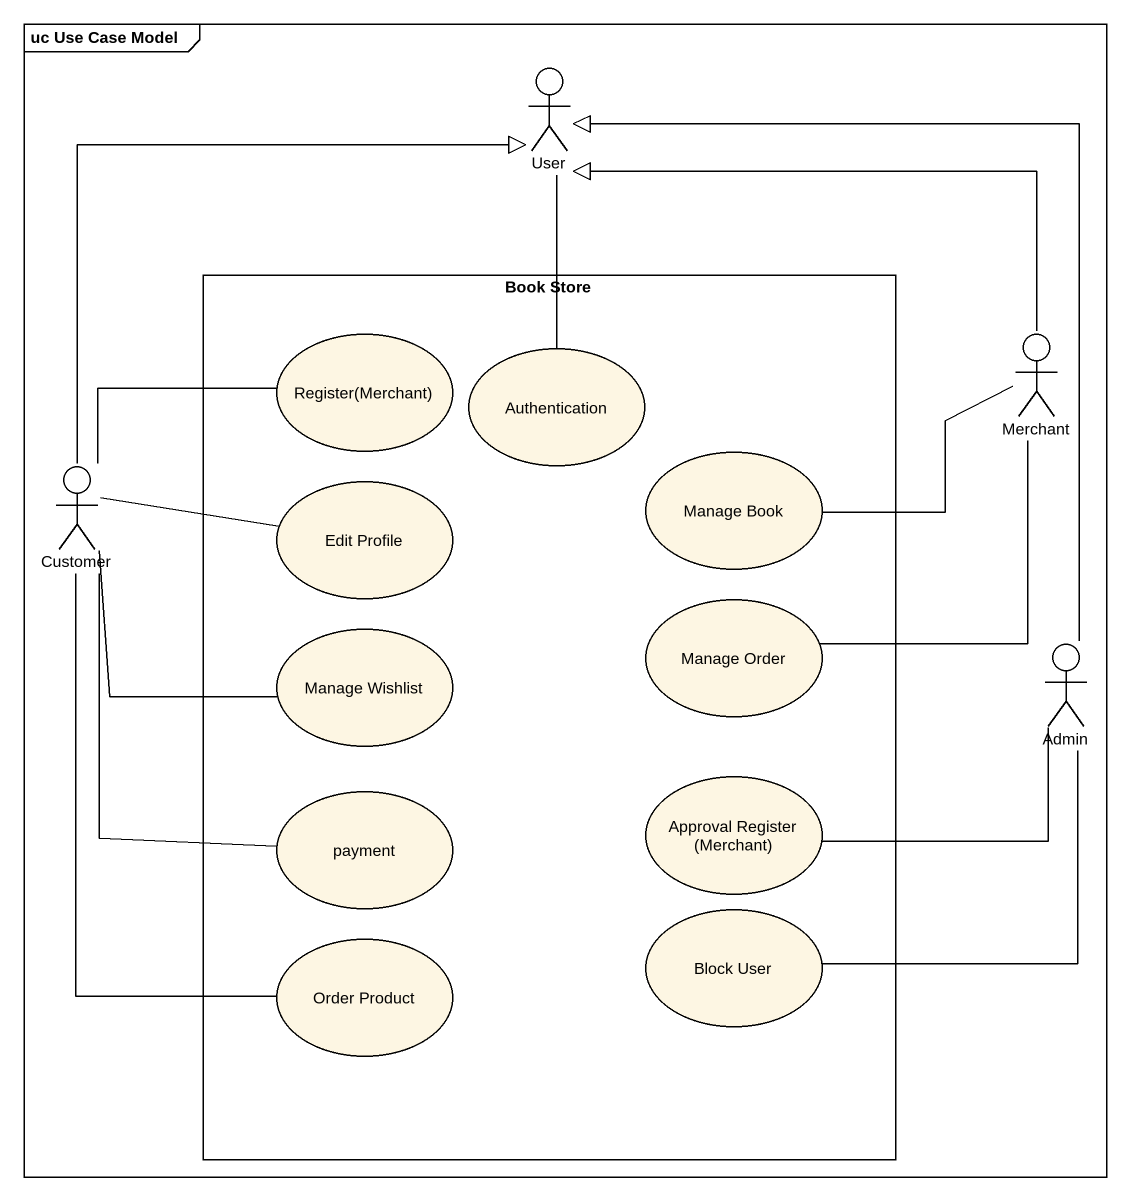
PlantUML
@startuml
mainframe uc Use Case Model
actor User
rectangle "Book Store" as Book_Store {
  usecase "Register(Merchant)" as Register_Merchant
  usecase Authentication
  usecase "Edit Profile" as Edit_Profile
  usecase "Manage Book" as Manage_Book
  usecase "Manage Wishlist" as Manage_Wishlist
  usecase "Manage Order" as Manage_Order
  usecase payment
  usecase "Approval Register (Merchant)" as Approval_Register_Merchant
  usecase "Order Product" as Order_Product
  usecase "Block User" as Block_User
}
actor Merchant
actor Customer
actor Admin
User -- Authentication
Merchant -left-|> User
Merchant -left- Manage_Book
Merchant -- Manage_Order
Customer -up-|> User
Customer -right- Register_Merchant
Customer -right- Edit_Profile
Customer -right- Manage_Wishlist
Customer -- payment
Customer -- Order_Product
Admin -up-|> User
Admin -left- Approval_Register_Merchant
Admin -- Block_User
@enduml
